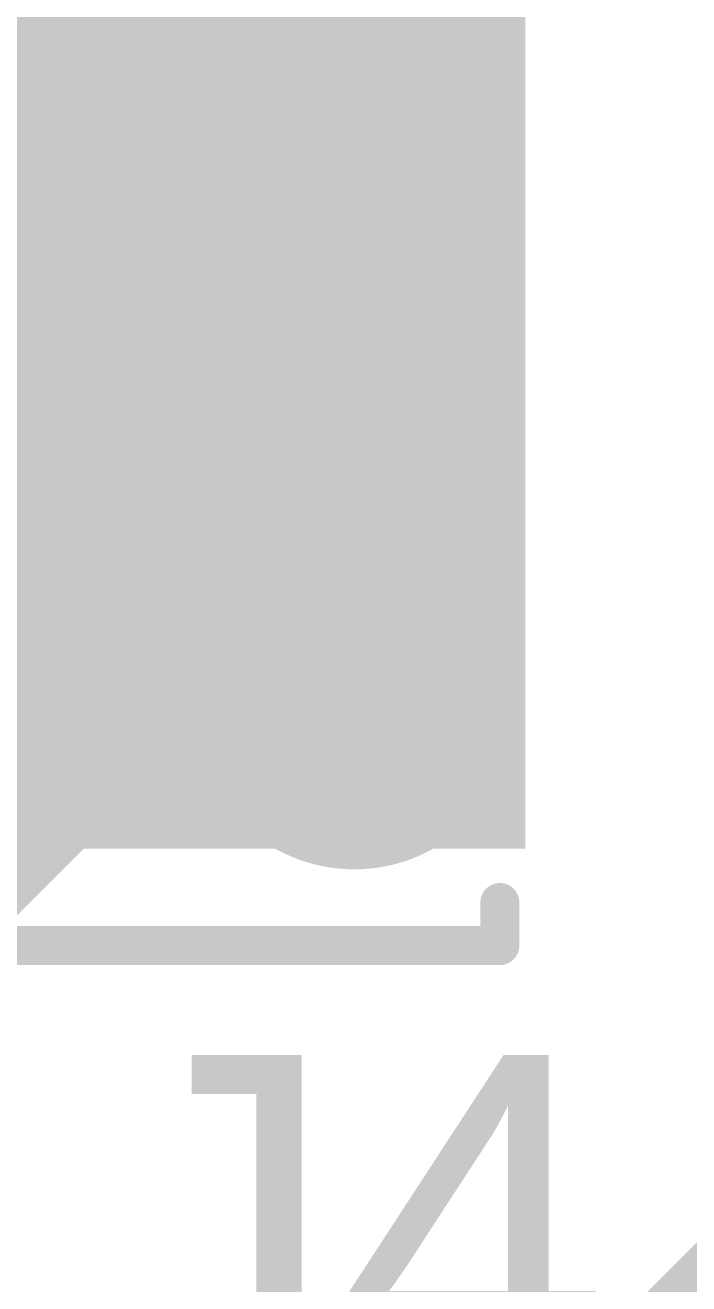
# Model space of a CAD drawing. Header units: millimetres. Extents: x -0.39 to 4.37, y -0.38 to 3.54.
# Drawn here: x 0.9088 to 0.994, y 3.2382 to 3.3997 of the extents above; entities that cross this region are included whole.
import ezdxf

# ---------------------------------------------------------------- set-up
doc = ezdxf.new("R2010")
doc.units = ezdxf.units.MM
doc.header["$MEASUREMENT"] = 0
for name, color, linetype in [('BottomLayer', 5, 'Continuous'), ('BottomPaste', 16, 'Continuous'), ('BottomSolder', 6, 'Continuous'), ('MultiLayer', 9, 'Continuous'), ('PadHoleLayer', 156, 'Continuous'), ('TopLayer', 1, 'Continuous'), ('TopOverlay', 2, 'Continuous'), ('TopPaste', 8, 'Continuous'), ('TopSolder', 216, 'Continuous')]:
    doc.layers.add(name, color=color, linetype=linetype)
doc.styles.add('Arial', font='', dxfattribs={"height": 0.2})
doc.styles.get('Arial').set_extended_font_data('Arial')

# ---------------------------------------------------------------- blocks, each defined once
blk = doc.blocks.new('2305018_2_79')
at = {"layer": 'BottomLayer'}
h = blk.add_hatch(color=5, dxfattribs=at)
edge = h.paths.add_edge_path()
edge.add_arc((-0.1752, 0.03937), 0.01673, 180, 360)
edge.add_line((-0.15846, 0.03937), (-0.15846, 0.07874))
edge.add_arc((-0.1752, 0.07874), 0.01673, 0, 180)
edge.add_line((-0.19193, 0.07874), (-0.19193, 0.03937))
at = {"layer": 'BottomSolder'}
h = blk.add_hatch(color=6, dxfattribs=at)
edge = h.paths.add_edge_path()
edge.add_arc((-0.1752, 0.03937), 0.02073, 180, 360)
edge.add_line((-0.15446, 0.03937), (-0.15446, 0.07874))
edge.add_arc((-0.1752, 0.07874), 0.02073, 0, 180)
edge.add_line((-0.19593, 0.07874), (-0.19593, 0.03937))
at = {"layer": 'MultiLayer'}
h = blk.add_hatch(color=9, dxfattribs=at)
edge = h.paths.add_edge_path()
edge.add_arc((-0.1752, 0.03937), 0.01673, 180, 360)
edge.add_line((-0.15846, 0.03937), (-0.15846, 0.07874))
edge.add_arc((-0.1752, 0.07874), 0.01673, 0, 180)
edge.add_line((-0.19193, 0.07874), (-0.19193, 0.03937))
at = {"layer": 'PadHoleLayer'}
h = blk.add_hatch(color=156, dxfattribs=at)
edge = h.paths.add_edge_path()
edge.add_arc((-0.1752, 0.03937), 0.00886, 180, 360)
edge.add_line((-0.16634, 0.03937), (-0.16634, 0.07874))
edge.add_arc((-0.1752, 0.07874), 0.00886, 0, 180)
edge.add_line((-0.18405, 0.07874), (-0.18405, 0.03937))
at = {"layer": 'TopLayer'}
h = blk.add_hatch(color=1, dxfattribs=at)
edge = h.paths.add_edge_path()
edge.add_arc((-0.1752, 0.03937), 0.01673, 180, 360)
edge.add_line((-0.15846, 0.03937), (-0.15846, 0.07874))
edge.add_arc((-0.1752, 0.07874), 0.01673, 0, 180)
edge.add_line((-0.19193, 0.07874), (-0.19193, 0.03937))
blk.add_hatch(color=1, dxfattribs=at).paths.add_polyline_path([(-0.14567, 0.08169), (-0.13386, 0.08169), (-0.13386, 0.05217), (-0.14567, 0.05217)])
at = {"layer": 'TopPaste'}
blk.add_hatch(color=8, dxfattribs=at).paths.add_polyline_path([(-0.14567, 0.08169), (-0.13386, 0.08169), (-0.13386, 0.05217), (-0.14567, 0.05217)])
at = {"layer": 'TopSolder'}
h = blk.add_hatch(color=216, dxfattribs=at)
edge = h.paths.add_edge_path()
edge.add_arc((-0.1752, 0.03937), 0.02073, 180, 360)
edge.add_line((-0.15446, 0.03937), (-0.15446, 0.07874))
edge.add_arc((-0.1752, 0.07874), 0.02073, 0, 180)
edge.add_line((-0.19593, 0.07874), (-0.19593, 0.03937))
blk.add_hatch(color=216, dxfattribs=at).paths.add_polyline_path([(-0.14967, 0.08569), (-0.12986, 0.08569), (-0.12986, 0.04817), (-0.14967, 0.04817)])
at = {"layer": 'TopOverlay', "const_width": 0.005}
for points in [[(-0.1939, 0.10925), (-0.1939, 0.10372)], [(0.1939, 0.10925), (-0.1939, 0.10925)], [(-0.1939, 0.01889), (-0.1939, -0.01747)]]:
    blk.add_lwpolyline(points, dxfattribs=at)
at = {"layer": 'TopOverlay', "const_width": 0.0025}
for points in [[(-0.19515, 0.10925, 1), (-0.19265, 0.10925, 1)], [(-0.19515, 0.10925, 1), (-0.19265, 0.10925, 1)], [(-0.19515, 0.10372, 1), (-0.19265, 0.10372, 1)], [(-0.19515, 0.01889, 1), (-0.19265, 0.01889, 1)]]:
    blk.add_lwpolyline(points, format="xyb", close=True, dxfattribs=at)
blk = doc.blocks.new('DFN2510_10L_B_249')
at = {"layer": 'BottomLayer'}
for points in [[(-0.02756, 0.04331), (-0.00394, 0.04331), (-0.00394, 0.03543), (-0.02756, 0.03543)], [(0.00394, 0.04331), (0.02756, 0.04331), (0.02756, 0.03543), (0.00394, 0.03543)], [(-0.02756, 0.02362), (-0.00394, 0.02362), (-0.00394, 0.01575), (-0.02756, 0.01575)], [(0.00394, 0.02362), (0.02756, 0.02362), (0.02756, 0.01575), (0.00394, 0.01575)], [(-0.02756, 0.00787), (0.02756, 0.00787), (0.02756, -0.00787), (-0.02756, -0.00787)], [(-0.02756, -0.01575), (-0.00394, -0.01575), (-0.00394, -0.02362), (-0.02756, -0.02362)], [(0.00394, -0.01575), (0.02756, -0.01575), (0.02756, -0.02362), (0.00394, -0.02362)], [(-0.02756, -0.03543), (-0.00394, -0.03543), (-0.00394, -0.04331), (-0.02756, -0.04331)], [(0.00394, -0.03543), (0.02756, -0.03543), (0.02756, -0.04331), (0.00394, -0.04331)]]:
    blk.add_hatch(color=5, dxfattribs=at).paths.add_polyline_path(points)
at = {"layer": 'BottomPaste'}
for points in [[(-0.02756, 0.04331), (-0.00394, 0.04331), (-0.00394, 0.03543), (-0.02756, 0.03543)], [(0.00394, 0.04331), (0.02756, 0.04331), (0.02756, 0.03543), (0.00394, 0.03543)], [(-0.02756, 0.02362), (-0.00394, 0.02362), (-0.00394, 0.01575), (-0.02756, 0.01575)], [(0.00394, 0.02362), (0.02756, 0.02362), (0.02756, 0.01575), (0.00394, 0.01575)], [(-0.02756, 0.00787), (0.02756, 0.00787), (0.02756, -0.00787), (-0.02756, -0.00787)], [(-0.02756, -0.01575), (-0.00394, -0.01575), (-0.00394, -0.02362), (-0.02756, -0.02362)], [(0.00394, -0.01575), (0.02756, -0.01575), (0.02756, -0.02362), (0.00394, -0.02362)], [(-0.02756, -0.03543), (-0.00394, -0.03543), (-0.00394, -0.04331), (-0.02756, -0.04331)], [(0.00394, -0.03543), (0.02756, -0.03543), (0.02756, -0.04331), (0.00394, -0.04331)]]:
    blk.add_hatch(color=16, dxfattribs=at).paths.add_polyline_path(points)
at = {"layer": 'BottomSolder'}
for points in [[(-0.03156, 0.04731), (0.00006, 0.04731), (0.00006, 0.03143), (-0.03156, 0.03143)], [(-0.00006, 0.04731), (0.03156, 0.04731), (0.03156, 0.03143), (-0.00006, 0.03143)], [(-0.03156, 0.02762), (0.00006, 0.02762), (0.00006, 0.01175), (-0.03156, 0.01175)], [(-0.00006, 0.02762), (0.03156, 0.02762), (0.03156, 0.01175), (-0.00006, 0.01175)], [(-0.03156, 0.01187), (0.03156, 0.01187), (0.03156, -0.01187), (-0.03156, -0.01187)], [(-0.03156, -0.01175), (0.00006, -0.01175), (0.00006, -0.02762), (-0.03156, -0.02762)], [(-0.00006, -0.01175), (0.03156, -0.01175), (0.03156, -0.02762), (-0.00006, -0.02762)], [(-0.03156, -0.03143), (0.00006, -0.03143), (0.00006, -0.04731), (-0.03156, -0.04731)], [(-0.00006, -0.03143), (0.03156, -0.03143), (0.03156, -0.04731), (-0.00006, -0.04731)]]:
    blk.add_hatch(color=6, dxfattribs=at).paths.add_polyline_path(points)

msp = doc.modelspace()

# ---------------------------------------------------------------- hatches: boundary and pattern name
at = {"layer": 'TopLayer'}
msp.add_hatch(color=1, dxfattribs=at).paths.add_polyline_path([(0.885, 3.294), (0.973, 3.294), (0.973, 3.492), (0.885, 3.492)])

# ---------------------------------------------------------------- linework, layer by layer
at = {"layer": 'BottomLayer'}
for points, const_width in [([(0.95102, 3.39903), (0.95102, 3.45775)], 0.012), ([(0.94399, 3.392), (0.95102, 3.39903)], 0.012), ([(0.89537, 3.392), (0.94399, 3.392)], 0.012), ([(0.92168, 3.34775), (0.92168, 3.3635)], 0.008), ([(0.91984, 3.34591), (0.92168, 3.34775)], 0.008), ([(0.91984, 3.30321), (0.91984, 3.34591)], 0.008), ([(0.90063, 3.284), (0.91984, 3.30321)], 0.008)]:
    msp.add_lwpolyline(points, dxfattribs=dict(at, const_width=const_width))
for points, const_width in [([(0.94802, 3.39903, 1), (0.95402, 3.39903, 1)], 0.006), ([(0.94802, 3.39903, 1), (0.95402, 3.39903, 1)], 0.006), ([(0.94099, 3.392, 1), (0.94699, 3.392, 1)], 0.006), ([(0.94099, 3.392, 1), (0.94699, 3.392, 1)], 0.006), ([(0.91968, 3.3635, 1), (0.92368, 3.3635, 1)], 0.004), ([(0.91968, 3.34775, 1), (0.92368, 3.34775, 1)], 0.004), ([(0.91968, 3.34775, 1), (0.92368, 3.34775, 1)], 0.004), ([(0.91784, 3.34591, 1), (0.92184, 3.34591, 1)], 0.004), ([(0.91784, 3.34591, 1), (0.92184, 3.34591, 1)], 0.004), ([(0.91784, 3.30321, 1), (0.92184, 3.30321, 1)], 0.004), ([(0.91784, 3.30321, 1), (0.92184, 3.30321, 1)], 0.004)]:
    msp.add_lwpolyline(points, format="xyb", close=True, dxfattribs=dict(at, const_width=const_width))
at = {"layer": 'TopLayer'}
for points, const_width in [([(0.95102, 3.33177), (0.95102, 3.45775)], 0.022), ([(0.889, 3.129), (1.216, 3.456)], 0.012)]:
    msp.add_lwpolyline(points, dxfattribs=dict(at, const_width=const_width))
at = {"layer": 'TopLayer', "const_width": 0.011}
msp.add_lwpolyline([(0.94552, 3.33177, 1), (0.95652, 3.33177, 1)], format="xyb", close=True, dxfattribs=at)

# ---------------------------------------------------------------- block references
for name, p, rotation in [('2305018_2_79', (0.77582, 3.39082), 180), ('DFN2510_10L_B_249', (0.88231, 3.34775), 90)]:
    msp.add_blockref(name, p, dxfattribs=dict(rotation=rotation))

# ---------------------------------------------------------------- texts
at = {"layer": 'TopOverlay', "style": 'Arial'}
msp.add_text('J4', height=0.045, dxfattribs=at).set_placement((0.91751, 3.22251))

doc.saveas('drawing.dxf')
